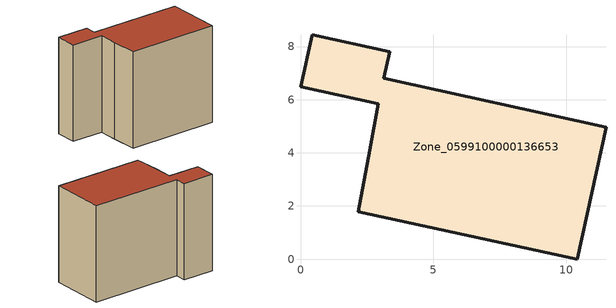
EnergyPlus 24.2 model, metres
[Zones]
Zone_0599100000136653
 floor ground (C_G): 2.17,1.79 2.6,4.1 2.93,5.84 0,6.48 0.44,8.44 3.36,7.8 3.14,6.81 11.5,4.97 10.42,0 z0
 wall outside (C_F): 3.36,7.8 0.44,8.44 0,6.48 2.93,5.84 2.6,4.1 2.17,1.79 10.42,0 11.5,4.97 3.14,6.81 3.36,7.8 z0:8.87
 roof outside (C_R): 10.42,0 11.5,4.97 3.14,6.81 3.36,7.8 0.44,8.44 0,6.48 2.93,5.84 2.6,4.1 2.17,1.79 z8.87
[BUILDING]
Pand.0599100000136653: North Axis=0; Terrain=City; Loads Convergence Tolerance Value=0.04; Temperature Convergence Tolerance Value=0.4; Solar Distribution=FullExterior; Maximum Number of Warmup Days=25; Minimum Number of Warmup Days=1
[Site:Location]
Rotterdam.The.Hague.AP_ZH_NLD Design_Conditions: Latitude=51.96; Longitude=4.45; Time Zone=1; Elevation=-4.5
[SITE:GROUNDTEMPERATURE:BUILDINGSURFACE]
18, 18, 18, 18, 18, 18, 18, 18, 18, 18, 18, 18
[MATERIAL] Thermal Absorptance=0.9; Solar Absorptance=0.7; Visible Absorptance=0.7
Name | Roughness | Thickness | Conductivity | Density | Specific Heat
G.TI.1975-1991 | MediumSmooth | 0.15 | 0.288461 | 540 | 1210
F.TI.1975-1991 | Rough | 0.3 | 0.230769 | 1920 | 840
R.TI.1975-1991 | MediumRough | 0.2 | 0.153846 | 1500 | 1000
[CONSTRUCTION]
C_G: G.TI.1975-1991
C_F: F.TI.1975-1991
C_R: R.TI.1975-1991
[ZONE]
Zone_0599100000136653: Type=1; Multiplier=1; Ceiling Height=Autocalculate; Volume=Autocalculate; Floor Area=autocalculate; Part of Total Floor Area=Yes
[ZONEINFILTRATION:DESIGNFLOWRATE]
Infil_Zone_0599100000136653: Zone or ZoneList or Space or SpaceList=Zone_0599100000136653; Schedule=AlwaysOn; Design Flow Rate Calculation Method=Flow/Area; Flow Rate per Floor Area=0.003; Constant Term Coefficient=1; Temperature Term Coefficient=0; Velocity Term Coefficient=0; Velocity Squared Term Coefficient=0
[HVACTEMPLATE:ZONE:IDEALLOADSAIRSYSTEM]
Zone_0599100000136653: Maximum Heating Supply Air Temperature=50; Minimum Cooling Supply Air Temperature=13; Maximum Heating Supply Air Humidity Ratio=0.0156; Minimum Cooling Supply Air Humidity Ratio=0.0077; Heating Limit=NoLimit; Cooling Limit=NoLimit; Dehumidification Control Type=ConstantSensibleHeatRatio; Cooling Sensible Heat Ratio=0.7; Dehumidification Setpoint=60; Humidification Control Type=None; Humidification Setpoint=30; Outdoor Air Method=None; Outdoor Air Flow Rate per Person=0.00944; Outdoor Air Flow Rate per Zone Floor Area=0; Outdoor Air Flow Rate per Zone=0; Demand Controlled Ventilation Type=None; Outdoor Air Economizer Type=NoEconomizer; Heat Recovery Type=None; Sensible Heat Recovery Effectiveness=0.7; Latent Heat Recovery Effectiveness=0.65
[ZONECONTROL:THERMOSTAT]
ThermostatControl_Zone_0599100000136653: Zone or ZoneList=Zone_0599100000136653; Control Type Schedule=DualSetpointControlType; Control 1=Thermostat_Zone_0599100000136653; Temperature Difference Between Cutout And Setpoint=0
[THERMOSTATSETPOINT:DUALSETPOINT]
Thermostat_Zone_0599100000136653: Heating Setpoint Temperature Schedule=HeatingSetpoint_Zone_0599100000136653; Cooling Setpoint Temperature Schedule=CoolingSetpoint_Zone_0599100000136653
[SCHEDULE:COMPACT]
HeatingSetpoint_Zone_0599100000136653: Through: 12/31, For: AllDays, Until: 24:00, 21
CoolingSetpoint_Zone_0599100000136653: Through: 12/31, For: AllDays, Until: 24:00, 24
DualSetpointControlType: Through: 12/31, For: AllDays, Until: 24:00, 4
AlwaysOn: Through: 12/31, For: AllDays, Until: 24:00, 1
